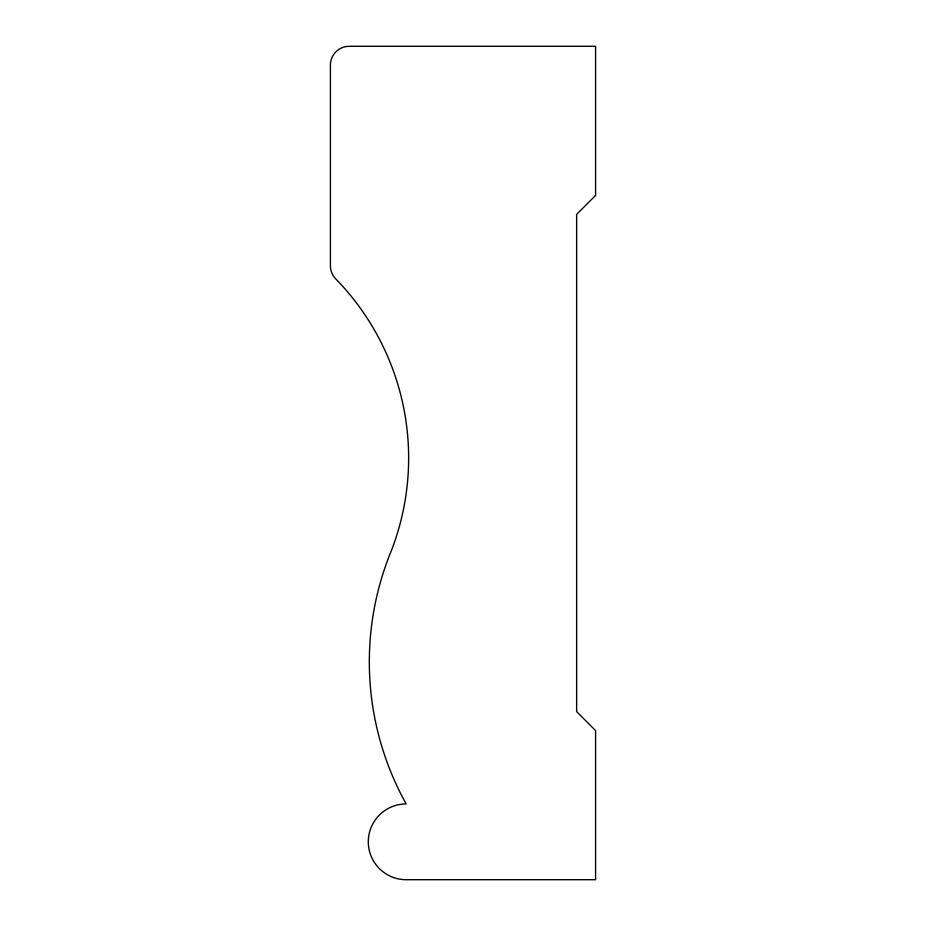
<?xml version="1.0" encoding="UTF-8"?>
<svg xmlns="http://www.w3.org/2000/svg" width="926" height="926" viewBox="0 0 926 926"><rect width="100%" height="100%" fill="white"/><g stroke="black" fill="none" stroke-linecap="round" stroke-linejoin="round"><path stroke-width="1.39" d="M595.592 195.409L576.643 214.357L576.643 711.643L595.592 730.591L595.592 879.7L406.178 879.7A37.885 37.885 0 0 1 368.293 841.815A37.885 37.885 0 0 1 406.178 803.942A292.014 292.014 0 0 1 391.281 550.843A256.618 256.618 0 0 0 335.756 278.911A18.786 18.786 0 0 1 330.408 265.785L330.408 65.086A18.786 18.786 0 0 1 349.206 46.3L595.592 46.3L595.592 195.409"/></g></svg>
